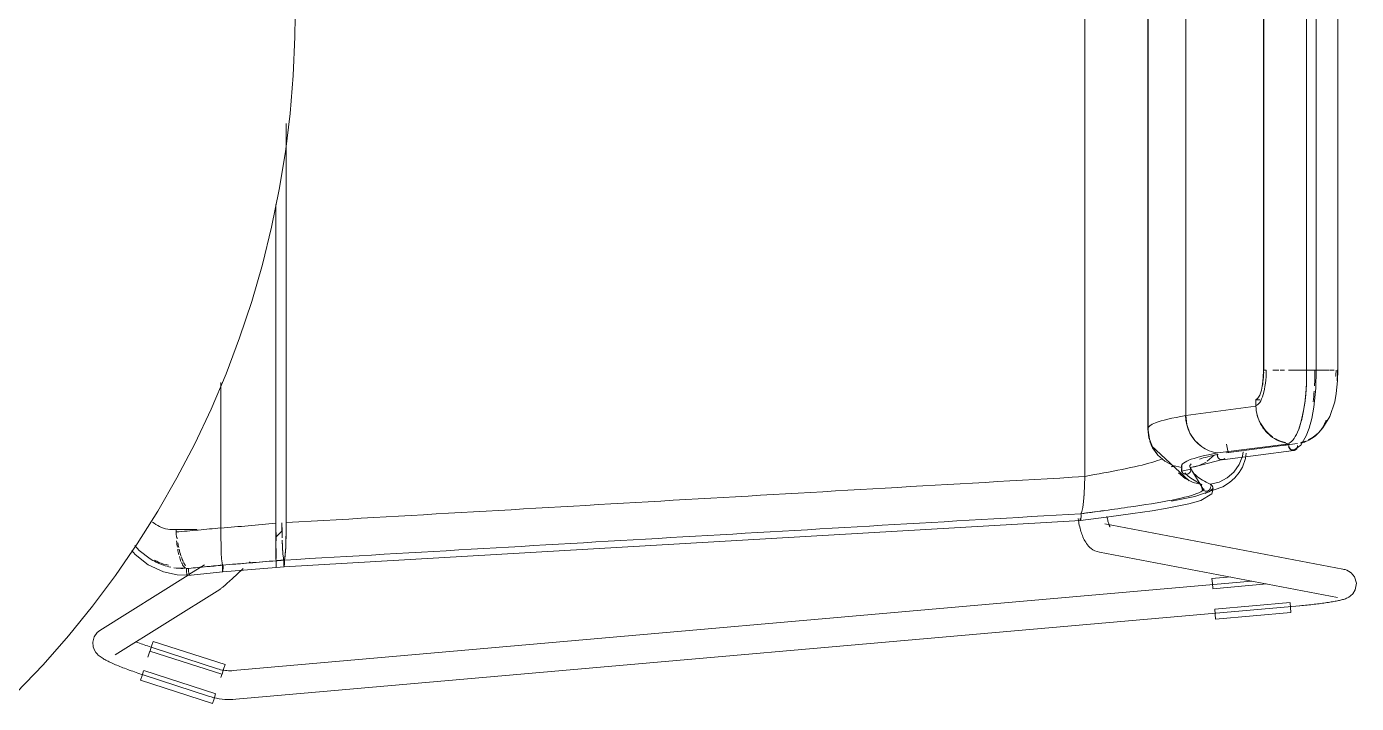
# Model space of a CAD drawing. Header units: millimetres. Extents: x 155920 to 295199, y -4084 to 97293.
# Drawn here: x 220799 to 221353, y 31504 to 31786 of the extents above; entities that cross this region are included whole.
import ezdxf

# ---------------------------------------------------------------- set-up
doc = ezdxf.new("R2010")
doc.units = ezdxf.units.MM
doc.header["$MEASUREMENT"] = 0
doc.layers.add('I-FURN', color=8, linetype='CONTINUOUS', lineweight=9)

msp = doc.modelspace()

# ---------------------------------------------------------------- linework, layer by layer
at = {"layer": 'I-FURN'}
for p, q in [((221239.88, 31598.73), (221239.88, 31982.13)), ((221239.88, 31982.13), (221239.88, 31598.73)), ((221266.23, 31962.29), (221266.23, 31657.49)), ((221266.38, 31618.04), (221266.38, 31962.83)), ((221266.38, 31962.83), (221266.38, 31618.04)), ((221281.98, 31624.08), (221281.98, 31956.79)), ((221281.98, 31956.79), (221281.98, 31624.08)), ((221314.44, 31937.86), (221314.44, 31643.01)), ((221314.5, 31643.01), (221314.5, 31937.86)), ((221332.34, 31937.86), (221332.34, 31643.01)), ((221336.31, 31643.01), (221336.31, 31937.86)), ((221345.34, 31643.01), (221345.34, 31937.86)), ((220910.75, 31781.8), (220910.84, 31790.43)), ((220910.08, 31765.81), (220910.75, 31781.8)), ((220908.78, 31749.87), (220910.08, 31765.81)), ((220906.84, 31733.99), (220908.78, 31749.87)), ((220907.14, 31579.48), (220907.14, 31745.75)), ((220907.14, 31745.75), (220907.14, 31579.48)), ((220904.26, 31718.2), (220906.84, 31733.99)), ((220901.06, 31702.52), (220904.26, 31718.2)), ((220902.83, 31579.22), (220902.83, 31712.05)), ((220902.83, 31712.05), (220902.83, 31579.22)), ((220897.23, 31686.99), (220901.06, 31702.52)), ((220892.79, 31671.62), (220897.23, 31686.99)), ((220887.73, 31656.44), (220892.79, 31671.62)), ((220882.07, 31641.47), (220887.73, 31656.44)), ((221266.23, 31657.49), (221266.23, 31618.58)), ((220875.81, 31626.75), (220882.07, 31641.47)), ((221314.33, 31639.97), (221314.02, 31637.12)), ((221314.44, 31643.01), (221314.33, 31639.97)), ((221320.82, 31643.01), (221318.36, 31643.01)), ((221323.18, 31643.01), (221321.34, 31643.01)), ((221327.83, 31643.01), (221324.81, 31643.01)), ((221327.83, 31643.01), (221328.37, 31643.01)), ((221328.56, 31643.01), (221332.37, 31643.01)), ((221332.37, 31643.01), (221328.56, 31643.01)), ((221332.27, 31636.78), (221332.34, 31643.01)), ((221336.31, 31643.01), (221332.46, 31643.01)), ((221332.46, 31643.01), (221332.68, 31643.01)), ((221332.68, 31643.01), (221333.01, 31643.01)), ((221333.01, 31643.01), (221333.43, 31643.01)), ((221333.43, 31643.01), (221333.9, 31643.01)), ((221333.9, 31643.01), (221334.4, 31643.01)), ((221334.4, 31643.01), (221334.89, 31643.01)), ((221334.89, 31643.01), (221335.34, 31643.01)), ((221335.34, 31643.01), (221335.74, 31643.01)), ((221335.74, 31643.01), (221336.04, 31643.01)), ((221336.04, 31643.01), (221336.24, 31643.01)), ((221336.06, 31643.01), (221339.09, 31643.01)), ((221339.08, 31643.01), (221336.06, 31643.01)), ((221336.16, 31635.45), (221336.31, 31643.01)), ((221336.24, 31643.01), (221336.31, 31643.01)), ((221341.82, 31643.01), (221339.24, 31643.01)), ((221343.85, 31643.01), (221342.1, 31643.01)), ((221344.74, 31633.28), (221345.26, 31638.49)), ((221345.33, 31643.01), (221345.04, 31643.01)), ((221345.17, 31643.01), (221345.34, 31643.01)), ((221345.26, 31638.49), (221345.34, 31643.01)), ((220879.86, 31637.83), (220879.86, 31577.28)), ((220879.86, 31577.28), (220879.86, 31637.83)), ((221313.51, 31634.63), (221312.84, 31632.64)), ((221314.02, 31637.12), (221313.51, 31634.63)), ((221331.73, 31630.22), (221332.27, 31636.78)), ((221335.36, 31627.56), (221336.16, 31635.45)), ((221344.09, 31629.78), (221344.74, 31633.28)), ((221311.25, 31627.94), (221281.98, 31624.08)), ((221312.05, 31631.29), (221311.19, 31630.65)), ((221311.19, 31630.65), (221312.85, 31630.65)), ((221311.19, 31630.65), (221311.25, 31627.94)), ((221312.84, 31632.64), (221312.05, 31631.29)), ((221331.14, 31626.21), (221331.73, 31630.22)), ((221334.49, 31622.84), (221335.36, 31627.56)), ((221342.07, 31623.63), (221344.09, 31629.78)), ((220868.98, 31612.28), (220875.81, 31626.75)), ((221281.98, 31624.08), (221282.45, 31620.31)), ((221329.08, 31618.34), (221330.17, 31621.77)), ((221330.17, 31621.77), (221331.14, 31626.21)), ((221333.41, 31618.8), (221334.49, 31622.84)), ((221339.2, 31618.92), (221342.07, 31623.63)), ((221266.67, 31614.83), (221266.23, 31618.58)), ((221266.86, 31614.25), (221266.38, 31618.04)), ((221266.38, 31618.04), (221266.85, 31614.25)), ((221282.45, 31620.31), (221283.77, 31616.76)), ((221283.77, 31616.76), (221285.85, 31613.65)), ((221332.22, 31615.63), (221333.41, 31618.8)), ((221335.3, 31615.27), (221337.37, 31616.94)), ((221337.37, 31616.94), (221339.2, 31618.92)), ((220861.57, 31598.1), (220868.98, 31612.28)), ((221268.39, 31610.37), (221266.67, 31614.83)), ((221266.85, 31614.25), (221268.21, 31610.68)), ((221268.22, 31610.68), (221266.86, 31614.25)), ((221267.8, 31611.47), (221267.09, 31613.39)), ((221283.49, 31596.87), (221267.8, 31611.47)), ((221268.21, 31610.68), (221270.39, 31607.54)), ((221270.39, 31607.55), (221268.22, 31610.68)), ((221285.85, 31613.65), (221288.59, 31611.16)), ((221295.35, 31608.53), (221325.05, 31612.37)), ((221328.59, 31612.4), (221298.9, 31608.55)), ((221299.68, 31608.67), (221298.99, 31612.17)), ((221322.63, 31611.62), (221325.06, 31611.94)), ((221327.53, 31609.91), (221329.92, 31611.8)), ((221329.92, 31611.8), (221332.22, 31615.63)), ((221333.03, 31613.94), (221335.3, 31615.27)), ((221273.27, 31605.04), (221270.39, 31607.55)), ((221270.39, 31607.54), (221273.26, 31605.04)), ((221297.34, 31605.72), (221285.72, 31602.75)), ((221290.98, 31605.04), (221293.86, 31607.54)), ((221295.2, 31608.06), (221295.16, 31607.56)), ((221295.16, 31607.56), (221295.24, 31607.07)), ((221295.24, 31607.07), (221295.43, 31606.62)), ((221295.43, 31606.62), (221295.73, 31606.24)), ((221295.73, 31606.24), (221296.12, 31605.94)), ((221296.12, 31605.94), (221296.56, 31605.75)), ((221296.56, 31605.75), (221297.03, 31605.69)), ((221297.03, 31605.69), (221297.5, 31605.75)), ((221327.04, 31609.56), (221297.26, 31605.7)), ((221297.5, 31605.75), (221297.94, 31605.94)), ((221297.94, 31605.94), (221298.32, 31606.23)), ((221304.2, 31603.64), (221305.6, 31607.15)), ((221305.96, 31608.9), (221305.59, 31607.16)), ((221305.6, 31607.15), (221305.96, 31608.9)), ((221305.64, 31602.56), (221306.93, 31606.16)), ((221306.93, 31606.16), (221307.23, 31608.43)), ((221273.26, 31605.04), (221276.65, 31603.28)), ((221276.65, 31603.29), (221273.27, 31605.04)), ((221276.65, 31603.28), (221280.37, 31602.39)), ((221281.82, 31597.82), (221278.98, 31600.21)), ((221278.98, 31600.21), (221281.82, 31597.8)), ((221280.17, 31601.42), (221280.21, 31601.92)), ((221280.21, 31601.92), (221280.17, 31601.42)), ((221280.25, 31600.93), (221280.17, 31601.42)), ((221280.17, 31601.42), (221280.25, 31600.93)), ((221280.21, 31601.92), (221280.37, 31602.39)), ((221280.37, 31602.39), (221280.21, 31601.92)), ((221280.45, 31600.48), (221280.25, 31600.93)), ((221280.25, 31600.93), (221280.45, 31600.48)), ((221280.27, 31600.88), (221284.16, 31601.71)), ((221280.4, 31600.58), (221280.35, 31603.46)), ((221280.77, 31600.1), (221280.45, 31600.48)), ((221280.45, 31600.48), (221280.77, 31600.1)), ((221281.17, 31599.81), (221280.77, 31600.1)), ((221280.77, 31600.1), (221281.17, 31599.8)), ((221281.63, 31599.62), (221281.17, 31599.81)), ((221281.17, 31599.8), (221281.63, 31599.61)), ((221282.12, 31599.55), (221281.63, 31599.62)), ((221281.63, 31599.61), (221282.12, 31599.55)), ((221282.61, 31599.62), (221282.12, 31599.55)), ((221282.12, 31599.55), (221282.61, 31599.61)), ((221283.07, 31599.81), (221282.61, 31599.62)), ((221282.61, 31599.61), (221283.07, 31599.8)), ((221283.48, 31600.1), (221283.07, 31599.81)), ((221283.07, 31599.8), (221283.48, 31600.1)), ((221283.79, 31600.48), (221283.48, 31600.1)), ((221283.48, 31600.1), (221283.79, 31600.48)), ((221283.99, 31600.93), (221283.79, 31600.48)), ((221283.79, 31600.48), (221283.99, 31600.93)), ((221285.72, 31602.75), (221283.86, 31602.42)), ((221283.87, 31602.39), (221284.03, 31601.92)), ((221283.88, 31602.39), (221287.59, 31603.28)), ((221284.04, 31601.92), (221283.88, 31602.39)), ((221289.69, 31592.75), (221283.98, 31602.14)), ((221284.07, 31601.42), (221283.99, 31600.93)), ((221283.99, 31600.93), (221284.08, 31601.42)), ((221284.03, 31601.92), (221284.07, 31601.42)), ((221284.08, 31601.42), (221284.04, 31601.92)), ((221287.59, 31603.28), (221290.49, 31604.72)), ((221299.2, 31598.08), (221302.02, 31600.56)), ((221302.02, 31600.56), (221304.2, 31603.64)), ((221302.52, 31598.12), (221304.3, 31600.29)), ((221304.3, 31600.29), (221305.64, 31602.56)), ((220853.59, 31584.23), (220861.57, 31598.1)), ((221239.66, 31591.43), (221239.82, 31594.97)), ((221239.82, 31594.9), (221239.66, 31591.43)), ((221239.82, 31594.97), (221239.88, 31598.73)), ((221239.88, 31598.66), (221239.82, 31594.96)), ((221285.15, 31596.17), (221281.82, 31597.81)), ((221281.82, 31597.8), (221285.14, 31596.16)), ((221285.14, 31596.16), (221288.76, 31595.38)), ((221288.76, 31595.38), (221285.15, 31596.17)), ((221285.74, 31590.33), (221297.45, 31594.32)), ((221288.58, 31594.41), (221288.61, 31594.91)), ((221288.61, 31594.91), (221288.58, 31594.41)), ((221288.67, 31593.92), (221288.58, 31594.41)), ((221288.58, 31594.41), (221288.67, 31593.91)), ((221288.61, 31594.91), (221288.76, 31595.38)), ((221288.76, 31595.38), (221288.61, 31594.91)), ((221292.24, 31595.43), (221292.41, 31594.96)), ((221292.25, 31595.43), (221295.88, 31596.33)), ((221292.41, 31594.96), (221292.25, 31595.43)), ((221292.45, 31594.46), (221292.37, 31593.97)), ((221292.38, 31593.97), (221292.45, 31594.46)), ((221293.46, 31593.61), (221293.17, 31594.52)), ((221295.88, 31596.33), (221299.2, 31598.08)), ((221297.45, 31594.32), (221300.27, 31596.13)), ((221300.27, 31596.13), (221302.52, 31598.12)), ((221239.43, 31588.33), (221239.66, 31591.43)), ((221239.66, 31591.38), (221239.43, 31588.33)), ((221276.07, 31588.42), (221285.74, 31590.33)), ((221283.3, 31587.25), (221288.29, 31588.65)), ((221288.29, 31588.65), (221292.93, 31591.42)), ((221288.88, 31593.47), (221288.67, 31593.92)), ((221288.67, 31593.91), (221288.87, 31593.46)), ((221288.87, 31593.46), (221289.19, 31593.09)), ((221289.19, 31593.09), (221288.88, 31593.47)), ((221289.6, 31592.8), (221289.19, 31593.09)), ((221289.19, 31593.09), (221289.6, 31592.8)), ((221290.06, 31592.62), (221289.6, 31592.8)), ((221289.6, 31592.8), (221290.06, 31592.61)), ((221290.54, 31592.56), (221290.06, 31592.62)), ((221290.06, 31592.61), (221290.54, 31592.55)), ((221291.03, 31592.63), (221290.54, 31592.56)), ((221290.54, 31592.55), (221291.03, 31592.63)), ((221291.48, 31592.83), (221291.03, 31592.63)), ((221291.03, 31592.63), (221291.48, 31592.82)), ((221291.87, 31593.13), (221291.48, 31592.83)), ((221291.48, 31592.82), (221291.88, 31593.12)), ((221292.18, 31593.52), (221291.87, 31593.13)), ((221291.88, 31593.12), (221292.18, 31593.51)), ((221292.37, 31593.97), (221292.18, 31593.52)), ((221292.18, 31593.51), (221292.38, 31593.97)), ((221292.93, 31591.42), (221293.46, 31593.61)), ((220845.07, 31570.69), (220853.59, 31584.23)), ((221238.75, 31584.09), (221238.35, 31583.18)), ((221238.35, 31583.18), (221238.75, 31584.09)), ((221238.37, 31582.71), (221238.35, 31583.18)), ((221238.35, 31583.18), (221238.37, 31582.71)), ((221238.75, 31584.09), (221239.11, 31585.83)), ((221239.11, 31585.82), (221238.75, 31584.09)), ((221239.11, 31585.83), (221239.43, 31588.33)), ((221239.42, 31588.29), (221239.11, 31585.83)), ((221250.01, 31581.87), (221259.94, 31583.23)), ((221259.94, 31583.23), (221267.96, 31584.41)), ((221267.96, 31584.41), (221274.28, 31585.45)), ((221274.28, 31585.45), (221283.3, 31587.25)), ((220902.83, 31575.43), (220902.83, 31579.22)), ((220902.83, 31579.22), (220902.83, 31575.43)), ((220905.36, 31579.37), (220905.38, 31575.69)), ((221238.16, 31580.32), (220906.25, 31561.03)), ((220907.12, 31575.7), (220907.14, 31579.48)), ((221237.25, 31580.42), (221237.13, 31581.13)), ((221237.38, 31579.73), (221237.25, 31580.42)), ((221237.51, 31579.05), (221237.38, 31579.73)), ((221237.65, 31578.38), (221237.51, 31579.05)), ((221237.81, 31577.72), (221237.65, 31578.38)), ((221237.97, 31577.08), (221237.81, 31577.72)), ((221237.98, 31581.24), (221238.01, 31580.86)), ((221238.01, 31580.85), (221237.98, 31581.23)), ((221238.01, 31580.86), (221238.06, 31580.57)), ((221238.06, 31580.56), (221238.01, 31580.85)), ((221238.11, 31580.38), (221238.16, 31580.32)), ((221238.16, 31580.32), (221238.11, 31580.38)), ((221238.16, 31580.32), (221250.01, 31581.87)), ((221238.26, 31580.58), (221238.31, 31580.88)), ((221238.31, 31580.88), (221238.26, 31580.58)), ((221238.31, 31580.88), (221238.34, 31581.27)), ((221238.34, 31581.27), (221238.31, 31580.88)), ((221238.34, 31581.27), (221238.36, 31581.72)), ((221238.36, 31581.72), (221238.34, 31581.27)), ((221238.36, 31581.72), (221238.37, 31582.22)), ((221238.37, 31582.21), (221238.36, 31581.72)), ((221238.37, 31582.22), (221238.37, 31582.71)), ((221238.37, 31582.71), (221238.37, 31582.21)), ((221347.53, 31560.1), (221248.24, 31578.92)), ((221249.26, 31581.46), (221249.17, 31581.96)), ((221249.37, 31581), (221249.26, 31581.46)), ((221249.47, 31580.55), (221249.37, 31581)), ((221249.57, 31580.13), (221249.47, 31580.55)), ((221249.68, 31579.73), (221249.57, 31580.13)), ((221249.79, 31579.37), (221249.68, 31579.73)), ((221249.9, 31579.03), (221249.79, 31579.37)), ((221250, 31578.73), (221249.9, 31579.03)), ((221250.11, 31578.46), (221250, 31578.73)), ((221250.2, 31578.23), (221250.11, 31578.46)), ((221250.29, 31578.03), (221250.2, 31578.23)), ((221250.36, 31577.88), (221250.29, 31578.03)), ((221250.41, 31577.79), (221250.36, 31577.88)), ((221250.45, 31577.72), (221250.41, 31577.79)), ((221250.47, 31577.7), (221250.45, 31577.72)), ((220860.06, 31576.57), (220869.82, 31576.57)), ((220861.31, 31575.58), (220861.31, 31576.62)), ((220879.86, 31577.28), (220879.89, 31573.51)), ((220879.89, 31573.51), (220879.86, 31577.15)), ((220879.89, 31573.51), (220879.96, 31569.98)), ((220879.96, 31569.98), (220879.89, 31573.42)), ((220902.83, 31573.42), (220905.5, 31575.99)), ((220902.83, 31571.87), (220902.83, 31575.43)), ((220902.83, 31575.43), (220902.83, 31571.86)), ((220902.95, 31575.43), (220902.95, 31571.87)), ((220902.95, 31571.87), (220902.95, 31575.43)), ((220905.38, 31575.69), (220905.43, 31573.21)), ((220905.46, 31572.14), (220905.58, 31569.02)), ((220906.92, 31569), (220907.04, 31572.13)), ((220907.04, 31572.13), (220907.12, 31575.7)), ((221238.14, 31576.45), (221237.97, 31577.08)), ((221238.32, 31575.83), (221238.14, 31576.45)), ((221238.52, 31575.23), (221238.32, 31575.83)), ((221238.72, 31574.64), (221238.52, 31575.23)), ((221238.94, 31574.06), (221238.72, 31574.64)), ((221239.18, 31573.49), (221238.94, 31574.06)), ((221239.43, 31572.92), (221239.18, 31573.49)), ((221239.7, 31572.37), (221239.43, 31572.92)), ((221239.99, 31571.84), (221239.7, 31572.37)), ((220836.02, 31557.5), (220845.07, 31570.69)), ((220842.74, 31567.91), (220844.14, 31566.17)), ((220844.07, 31569.97), (220845.8, 31567.9)), ((220845.8, 31567.9), (220850.38, 31564.4)), ((220879.96, 31569.98), (220880.07, 31566.88)), ((220880.07, 31566.88), (220879.96, 31569.91)), ((220880.07, 31566.88), (220880.23, 31564.4)), ((220880.23, 31564.4), (220880.08, 31566.84)), ((220902.84, 31568.73), (220902.83, 31571.86)), ((220902.83, 31571.86), (220902.84, 31568.73)), ((220902.85, 31566.23), (220902.84, 31568.73)), ((220902.84, 31568.73), (220902.85, 31566.23)), ((220902.94, 31568.75), (220902.93, 31566.25)), ((220902.93, 31566.24), (220902.94, 31568.74)), ((220905.58, 31569.02), (220905.75, 31566.52)), ((220905.75, 31566.52), (220905.94, 31564.77)), ((220906.56, 31564.75), (220906.75, 31566.5)), ((220906.75, 31566.5), (220906.92, 31569)), ((221240.32, 31571.3), (221239.99, 31571.84)), ((221240.67, 31570.76), (221240.32, 31571.3)), ((221241.08, 31570.23), (221240.67, 31570.76)), ((221241.53, 31569.7), (221241.08, 31570.23)), ((221242.05, 31569.18), (221241.53, 31569.7)), ((221242.64, 31568.67), (221242.05, 31569.18)), ((221243.33, 31568.18), (221242.64, 31568.67)), ((221244.12, 31567.75), (221243.33, 31568.18)), ((221245.02, 31567.38), (221244.12, 31567.75)), ((221246.01, 31567.13), (221245.02, 31567.38)), ((221246.01, 31567.13), (221345.3, 31548.31)), ((220844.14, 31566.17), (220849.67, 31561.83)), ((220849.67, 31561.83), (220855.98, 31558.93)), ((220850.38, 31564.4), (220854.06, 31562.49)), ((220873.05, 31561.85), (220866.6, 31557.81)), ((220880.23, 31564.4), (220880.4, 31562.67)), ((220880.4, 31562.67), (220880.23, 31564.38)), ((220880.4, 31562.67), (220880.6, 31561.78)), ((220880.6, 31561.78), (220880.4, 31562.66)), ((220880.6, 31561.78), (220880.59, 31561.3)), ((220880.59, 31561.31), (220880.6, 31561.78)), ((220880.59, 31560.81), (220880.59, 31561.31)), ((220880.59, 31561.3), (220880.59, 31560.81)), ((220880.59, 31560.81), (220880.59, 31560.32)), ((220880.59, 31560.32), (220880.59, 31560.81)), ((220880.78, 31561.77), (220880.79, 31561.29)), ((220880.79, 31561.29), (220880.78, 31561.76)), ((220880.79, 31560.79), (220880.79, 31561.29)), ((220880.79, 31561.29), (220880.79, 31560.8)), ((220880.79, 31560.8), (220880.79, 31560.31)), ((220891.65, 31562.66), (220892.15, 31563.14)), ((220902.85, 31566.23), (220902.87, 31564.48)), ((220902.87, 31564.48), (220902.85, 31566.22)), ((220902.88, 31563.59), (220902.87, 31564.48)), ((220902.87, 31564.48), (220902.88, 31563.59)), ((220902.88, 31563.12), (220902.88, 31563.59)), ((220902.88, 31563.59), (220902.88, 31563.12)), ((220902.88, 31562.63), (220902.88, 31563.12)), ((220902.88, 31563.12), (220902.88, 31562.62)), ((220902.88, 31562.14), (220902.88, 31562.63)), ((220902.88, 31562.62), (220902.88, 31562.13)), ((220902.88, 31561.69), (220902.88, 31562.14)), ((220902.88, 31562.13), (220902.88, 31561.68)), ((220902.88, 31561.3), (220902.88, 31561.69)), ((220902.88, 31561.68), (220902.88, 31561.3)), ((220902.89, 31561.01), (220902.88, 31561.3)), ((220902.88, 31561.3), (220902.89, 31561.01)), ((220902.9, 31561.31), (220902.89, 31561.01)), ((220902.89, 31561.01), (220902.9, 31561.3)), ((220902.89, 31560.76), (220906.25, 31561.02)), ((220902.89, 31561.01), (220902.89, 31560.82)), ((220902.89, 31560.82), (220902.89, 31561.01)), ((220902.89, 31561.01), (220902.89, 31560.82)), ((220902.89, 31560.82), (220902.89, 31561.01)), ((220902.89, 31560.82), (220902.89, 31560.76)), ((220902.89, 31560.76), (220902.89, 31560.82)), ((220902.89, 31560.82), (220902.89, 31560.75)), ((220902.89, 31560.75), (220902.89, 31560.82)), ((220902.9, 31563.6), (220902.9, 31563.13)), ((220902.9, 31563.13), (220902.9, 31563.6)), ((220902.9, 31563.13), (220902.9, 31562.63)), ((220902.9, 31562.63), (220902.9, 31563.13)), ((220902.9, 31562.63), (220902.9, 31562.14)), ((220902.9, 31562.14), (220902.9, 31562.63)), ((220902.9, 31562.14), (220902.9, 31561.69)), ((220902.9, 31561.69), (220902.9, 31562.14)), ((220902.9, 31561.69), (220902.9, 31561.31)), ((220902.9, 31561.3), (220902.9, 31561.69)), ((220902.93, 31566.25), (220902.91, 31564.5)), ((220902.91, 31564.49), (220902.93, 31566.24)), ((220905.94, 31564.77), (220906.15, 31563.87)), ((220906.15, 31563.87), (220906.14, 31563.4)), ((220906.14, 31563.4), (220906.14, 31562.91)), ((220906.14, 31562.91), (220906.14, 31562.42)), ((220906.14, 31562.42), (220906.15, 31561.96)), ((220906.15, 31561.96), (220906.17, 31561.58)), ((220906.17, 31561.58), (220906.19, 31561.29)), ((220906.19, 31561.29), (220906.22, 31561.1)), ((220906.22, 31561.1), (220906.25, 31561.03)), ((220906.25, 31561.03), (220906.28, 31561.09)), ((220906.28, 31561.09), (220906.3, 31561.28)), ((220906.3, 31561.28), (220906.33, 31561.57)), ((220906.33, 31561.57), (220906.34, 31561.96)), ((220906.34, 31561.96), (220906.36, 31562.41)), ((220906.35, 31563.86), (220906.56, 31564.75)), ((220906.36, 31563.39), (220906.35, 31563.86)), ((220906.36, 31562.9), (220906.36, 31563.39)), ((220906.36, 31562.41), (220906.36, 31562.9)), ((220826.45, 31544.68), (220836.02, 31557.5)), ((220866.23, 31557.57), (220829.47, 31534.54)), ((220855.98, 31558.93), (220861.63, 31557.71)), ((220861.63, 31557.71), (220867.09, 31557.63)), ((220880.69, 31558.93), (220866.2, 31557.5)), ((220880.59, 31560.32), (220880.6, 31559.86)), ((220880.6, 31559.87), (220880.59, 31560.32)), ((220880.62, 31559.48), (220880.6, 31559.87)), ((220880.6, 31559.86), (220880.62, 31559.48)), ((220880.62, 31559.48), (220880.64, 31559.18)), ((220880.64, 31559.19), (220880.62, 31559.48)), ((220880.64, 31559.18), (220880.66, 31558.99)), ((220880.69, 31558.93), (220880.66, 31559)), ((220880.66, 31558.99), (220880.69, 31558.93)), ((220902.89, 31560.75), (220880.69, 31558.93)), ((220880.69, 31558.93), (220880.71, 31558.99)), ((220880.71, 31558.99), (220880.69, 31558.93)), ((220880.71, 31558.99), (220880.74, 31559.18)), ((220880.74, 31559.18), (220880.71, 31558.99)), ((220880.74, 31559.18), (220880.76, 31559.47)), ((220880.76, 31559.47), (220880.74, 31559.18)), ((220880.79, 31560.31), (220880.78, 31559.85)), ((220880.78, 31559.85), (220880.79, 31560.3)), ((220880.79, 31560.3), (220880.79, 31560.79)), ((220883.56, 31555.12), (220883.93, 31555.44)), ((220883.93, 31555.44), (220884.3, 31555.79)), ((220884.3, 31555.79), (220884.69, 31556.14)), ((220884.69, 31556.14), (220885.09, 31556.51)), ((220885.09, 31556.51), (220885.51, 31556.89)), ((220885.51, 31556.89), (220885.93, 31557.28)), ((220885.93, 31557.28), (220886.37, 31557.69)), ((220886.37, 31557.69), (220886.81, 31558.1)), ((220886.81, 31558.1), (220887.27, 31558.52)), ((220887.27, 31558.52), (220887.73, 31558.96)), ((220887.73, 31558.96), (220888.2, 31559.4)), ((220888.2, 31559.4), (220888.68, 31559.84)), ((220888.68, 31559.84), (220889.16, 31560.3)), ((221300.84, 31556.86), (221292.94, 31556.17)), ((221293.12, 31554.12), (221292.94, 31556.17)), ((221347.95, 31560.01), (221347.53, 31560.1)), ((221348.46, 31559.88), (221347.95, 31560.01)), ((221349.08, 31559.66), (221348.46, 31559.88)), ((221349.88, 31559.29), (221349.08, 31559.66)), ((221350.97, 31558.54), (221349.88, 31559.29)), ((221352.29, 31556.96), (221350.97, 31558.54)), ((221352.29, 31556.96), (221353.12, 31554.21)), ((220835.84, 31524.37), (220879.42, 31551.68)), ((220879.42, 31551.68), (220879.75, 31551.89)), ((220879.75, 31551.89), (220880, 31552.08)), ((220880, 31552.08), (220880.23, 31552.25)), ((220880.23, 31552.25), (220880.45, 31552.42)), ((220880.45, 31552.42), (220880.68, 31552.6)), ((220880.68, 31552.6), (220880.91, 31552.79)), ((220880.91, 31552.79), (220881.15, 31552.99)), ((220881.15, 31552.99), (220881.4, 31553.21)), ((220881.4, 31553.21), (220881.67, 31553.44)), ((220881.67, 31553.44), (220881.95, 31553.68)), ((220881.95, 31553.68), (220882.24, 31553.94)), ((220882.24, 31553.94), (220882.55, 31554.21)), ((220882.55, 31554.21), (220882.87, 31554.5)), ((220882.87, 31554.5), (220883.21, 31554.8)), ((220883.21, 31554.8), (220883.56, 31555.12)), ((221309.42, 31555.12), (220885.08, 31517.84)), ((221293.3, 31552.06), (221293.12, 31554.12)), ((221293.32, 31551.94), (221315.79, 31553.91)), ((221351.6, 31549.8), (221350.69, 31548.94)), ((221352.64, 31551.45), (221351.6, 31549.8)), ((221353.12, 31554.21), (221352.64, 31551.45)), ((220816.37, 31532.26), (220826.45, 31544.68)), ((220886.13, 31505.88), (221329.45, 31544.83)), ((221325.47, 31546.25), (221294.06, 31543.49)), ((221325.48, 31546.13), (221325.66, 31544.06)), ((221329.6, 31544.85), (221329.45, 31544.83)), ((221330.36, 31544.91), (221329.6, 31544.85)), ((221331.11, 31544.98), (221330.36, 31544.91)), ((221331.86, 31545.06), (221331.11, 31544.98)), ((221332.6, 31545.13), (221331.86, 31545.06)), ((221333.34, 31545.21), (221332.6, 31545.13)), ((221334.07, 31545.28), (221333.34, 31545.21)), ((221334.8, 31545.36), (221334.07, 31545.28)), ((221335.52, 31545.45), (221334.8, 31545.36)), ((221336.22, 31545.53), (221335.52, 31545.45)), ((221336.92, 31545.61), (221336.22, 31545.53)), ((221337.61, 31545.7), (221336.92, 31545.61)), ((221338.29, 31545.78), (221337.61, 31545.7)), ((221338.95, 31545.87), (221338.29, 31545.78)), ((221339.6, 31545.96), (221338.95, 31545.87)), ((221340.23, 31546.05), (221339.6, 31545.96)), ((221340.85, 31546.14), (221340.23, 31546.05)), ((221341.46, 31546.23), (221340.85, 31546.14)), ((221342.04, 31546.32), (221341.46, 31546.23)), ((221342.61, 31546.42), (221342.04, 31546.32)), ((221343.16, 31546.51), (221342.61, 31546.42)), ((221343.69, 31546.6), (221343.16, 31546.51)), ((221344.21, 31546.7), (221343.69, 31546.6)), ((221344.7, 31546.79), (221344.21, 31546.7)), ((221345.18, 31546.89), (221344.7, 31546.79)), ((221345.64, 31546.99), (221345.18, 31546.89)), ((221346.09, 31547.08), (221345.64, 31546.99)), ((221346.51, 31547.18), (221346.09, 31547.08)), ((221346.93, 31547.29), (221346.51, 31547.18)), ((221347.33, 31547.4), (221346.93, 31547.29)), ((221347.72, 31547.51), (221347.33, 31547.4)), ((221348.12, 31547.64), (221347.72, 31547.51)), ((221348.52, 31547.78), (221348.12, 31547.64)), ((221348.95, 31547.95), (221348.52, 31547.78)), ((221349.43, 31548.16), (221348.95, 31547.95)), ((221349.99, 31548.47), (221349.43, 31548.16)), ((221350.69, 31548.94), (221349.99, 31548.47)), ((221294.25, 31541.3), (221294.07, 31543.37)), ((221294.43, 31539.26), (221294.25, 31541.3)), ((221325.84, 31542.02), (221294.43, 31539.26)), ((221325.66, 31544.06), (221325.84, 31542.02)), ((220828.34, 31533.65), (220827.12, 31531.91)), ((220828.34, 31533.65), (220829.47, 31534.54)), ((220805.8, 31520.25), (220816.37, 31532.26)), ((220827.12, 31531.91), (220826.53, 31529.69)), ((220826.53, 31529.69), (220826.71, 31527.71)), ((220826.71, 31527.71), (220827.23, 31526.33)), ((220844.72, 31529.74), (220845.35, 31529.5)), ((220845.35, 31529.5), (220845.98, 31529.27)), ((220845.98, 31529.27), (220846.63, 31529.03)), ((220846.63, 31529.03), (220847.29, 31528.8)), ((220847.29, 31528.8), (220847.95, 31528.56)), ((220847.95, 31528.56), (220848.63, 31528.33)), ((220848.63, 31528.33), (220849.3, 31528.09)), ((220849.3, 31528.09), (220849.99, 31527.86)), ((220849.99, 31527.86), (220850.68, 31527.63)), ((220850.38, 31526.09), (220851.02, 31528.06)), ((220850.68, 31527.63), (220851.37, 31527.4)), ((220851.02, 31528.06), (220851.65, 31530.01)), ((220881.66, 31520.32), (220851.65, 31530.01)), ((220827.23, 31526.33), (220827.8, 31525.42)), ((220827.8, 31525.42), (220828.31, 31524.79)), ((220828.31, 31524.79), (220828.78, 31524.33)), ((220828.78, 31524.33), (220829.21, 31523.96)), ((220829.21, 31523.96), (220829.61, 31523.65)), ((220829.61, 31523.65), (220830, 31523.37)), ((220830, 31523.37), (220830.39, 31523.11)), ((220830.39, 31523.11), (220830.78, 31522.87)), ((220830.78, 31522.87), (220831.18, 31522.63)), ((220831.18, 31522.63), (220831.59, 31522.4)), ((220831.59, 31522.4), (220832.01, 31522.17)), ((220832.01, 31522.17), (220832.45, 31521.95)), ((220850.31, 31525.87), (220849.51, 31523.39)), ((220850.35, 31525.97), (220880.35, 31516.28)), ((220851.37, 31527.4), (220851.7, 31527.29)), ((220878.52, 31518.58), (220851.7, 31527.29)), ((220794.76, 31508.67), (220805.8, 31520.25)), ((220832.45, 31521.95), (220832.91, 31521.72)), ((220832.91, 31521.72), (220833.38, 31521.49)), ((220833.38, 31521.49), (220833.88, 31521.25)), ((220833.88, 31521.25), (220834.38, 31521.02)), ((220834.38, 31521.02), (220834.91, 31520.78)), ((220834.91, 31520.78), (220835.46, 31520.54)), ((220835.46, 31520.54), (220836.02, 31520.3)), ((220836.02, 31520.3), (220836.6, 31520.05)), ((220836.6, 31520.05), (220837.19, 31519.8)), ((220837.19, 31519.8), (220837.8, 31519.56)), ((220837.8, 31519.56), (220838.43, 31519.31)), ((220838.43, 31519.31), (220839.07, 31519.05)), ((220839.07, 31519.05), (220839.72, 31518.8)), ((220839.72, 31518.8), (220840.39, 31518.55)), ((220840.39, 31518.55), (220841.07, 31518.29)), ((220841.07, 31518.29), (220841.75, 31518.04)), ((220841.75, 31518.04), (220842.45, 31517.78)), ((220842.45, 31517.78), (220843.16, 31517.53)), ((220843.16, 31517.53), (220843.88, 31517.27)), ((220843.88, 31517.27), (220844.6, 31517.02)), ((220844.6, 31517.02), (220845.33, 31516.77)), ((220845.33, 31516.77), (220846.06, 31516.52)), ((220846.06, 31516.52), (220846.8, 31516.27)), ((220847.07, 31515.81), (220847.7, 31517.78)), ((220877.75, 31508.21), (220847.74, 31517.9)), ((220878.54, 31518.57), (220878.52, 31518.58)), ((220879.17, 31518.38), (220878.54, 31518.57)), ((220879.81, 31518.22), (220879.17, 31518.38)), ((220880.46, 31518.08), (220879.81, 31518.22)), ((220881.03, 31518.37), (220880.39, 31516.4)), ((220881.11, 31517.96), (220880.46, 31518.08)), ((220881.66, 31520.32), (220881.03, 31518.37)), ((220881.77, 31517.88), (220881.11, 31517.96)), ((220882.43, 31517.82), (220881.77, 31517.88)), ((220883.09, 31517.78), (220882.43, 31517.82)), ((220883.75, 31517.77), (220883.09, 31517.78)), ((220884.41, 31517.79), (220883.75, 31517.77)), ((220885.08, 31517.84), (220884.41, 31517.79)), ((220846.44, 31513.86), (220847.07, 31515.81)), ((220876.44, 31504.17), (220846.44, 31513.86)), ((220846.8, 31516.27), (220847.54, 31516.03)), ((220847.54, 31516.03), (220847.99, 31515.88)), ((220847.99, 31515.88), (220874.81, 31507.17)), ((220880.32, 31516.18), (220879.95, 31515.02)), ((220874.81, 31507.17), (220875.9, 31506.84)), ((220875.9, 31506.84), (220877.01, 31506.55)), ((220877.07, 31506.12), (220876.44, 31504.17)), ((220877.01, 31506.55), (220878.12, 31506.31)), ((220877.71, 31508.09), (220877.07, 31506.12)), ((220878.12, 31506.31), (220879.25, 31506.11)), ((220879.25, 31506.11), (220880.38, 31505.96)), ((220880.38, 31505.96), (220881.52, 31505.85)), ((220881.52, 31505.85), (220882.66, 31505.79)), ((220882.66, 31505.79), (220883.8, 31505.77)), ((220883.8, 31505.77), (220884.94, 31505.8)), ((220884.94, 31505.8), (220886.08, 31505.88)), ((220886.08, 31505.88), (220886.13, 31505.88))]:
    msp.add_line(p, q, dxfattribs=at)
for centre, major_axis, ratio, start_param, end_param in [((221329.59, 31643.01), (-15.75, 0), 0.000004, 0.290246, 0.472486), ((221341.07, 31643.01), (0, 12.4), 0.287441, 4.492176, 4.712389), ((221297.04, 31624.21), (0, 15.78), 0.955139, 1.579038, 2.545717), ((221297.04, 31624.21), (0, 15.78), 0.955139, 2.545839, 2.787386), ((221297.04, 31624.21), (0, 15.78), 0.955139, 2.787556, 3.029056), ((221297.03, 31607.65), (0, 1.96), 0.955139, 1.359855, 3.903556)]:
    msp.add_ellipse(centre, major_axis=major_axis, ratio=ratio, start_param=start_param, end_param=end_param, dxfattribs=at)
for points in [[(221315.57, 31643.01), (221315.54, 31641.11), (221315.28, 31637.38), (221314.32, 31632.58), (221312.92, 31629.26), (221311.82, 31628.31), (221311.27, 31628.19)], [(221313.55, 31634.63), (221314.1, 31636.69), (221314.39, 31639.4), (221314.48, 31642.17)], [(221335.77, 31643.01), (221335.81, 31640.79), (221335.78, 31638.59), (221335.67, 31636.41)], [(221345.25, 31643.01), (221345.26, 31641.43), (221345.18, 31639.93), (221345.05, 31638.5)], [(221335.53, 31634.2), (221335.42, 31632.72), (221335.27, 31631.27), (221335.1, 31629.86)], [(221311.25, 31627.94), (221311.29, 31626.64), (221311.65, 31624.14), (221313.07, 31620.54), (221315.26, 31617.4), (221318.1, 31614.87), (221321.44, 31613.1), (221323.81, 31612.52), (221325.05, 31612.37)], [(221266.23, 31618.58), (221266.23, 31618.4), (221266.28, 31618.22), (221266.38, 31618.04)], [(221329.01, 31618.17), (221328.44, 31616.71), (221327.18, 31614.24), (221325.77, 31612.93), (221325.04, 31612.58)], [(221323.54, 31612.84), (221322.15, 31613.15), (221320.78, 31613.65), (221319.53, 31614.35)], [(221331.93, 31613.46), (221331.28, 31613.21), (221330.6, 31613.04), (221329.92, 31612.9)], [(221295.35, 31608.53), (221289.85, 31607.51), (221281.79, 31605.46), (221279.82, 31603.41), (221280.37, 31602.39)], [(221295.56, 31607.9), (221292.44, 31607.24), (221289.52, 31606.59), (221287.8, 31605.93)], [(221277.31, 31602.95), (221276.84, 31602.89), (221276.38, 31602.84), (221275.91, 31602.78)], [(221284.3, 31604.03), (221283.72, 31603.48), (221283.58, 31602.94), (221283.87, 31602.39)], [(221239.88, 31598.66), (221184.52, 31595.46), (221129.1, 31592.26), (221073.63, 31589.07)], [(221073.63, 31589.07), (221018.17, 31585.87), (220962.67, 31582.68), (220907.14, 31579.48)], [(220906.35, 31563.86), (220961.75, 31567.08), (221072.52, 31573.52), (221183.11, 31579.96), (221238.35, 31583.18)], [(221247.71, 31584.38), (221244.62, 31583.99), (221241.48, 31583.59), (221238.36, 31583.2)], [(220891.33, 31578.19), (220887.51, 31577.84), (220883.68, 31577.5), (220879.86, 31577.15)], [(220902.83, 31579.22), (220898.99, 31578.87), (220895.16, 31578.53), (220891.33, 31578.19)], [(220861.31, 31576.62), (220860.8, 31576.58), (220860.29, 31576.56), (220859.79, 31576.57)], [(220879.86, 31577.28), (220876.72, 31576.97), (220870.48, 31576.38), (220864.33, 31575.84), (220861.31, 31575.58)], [(220861.38, 31573.22), (220861.34, 31573.99), (220861.31, 31574.77), (220861.31, 31575.58)], [(220861.66, 31573.24), (220861.68, 31573.07), (220861.7, 31572.91), (220861.72, 31572.74)], [(220861.78, 31569.22), (220861.65, 31570.07), (220861.54, 31570.95), (220861.47, 31571.86)], [(220862.41, 31565.99), (220862.22, 31566.73), (220862.06, 31567.54), (220861.91, 31568.37)], [(220861.99, 31571.05), (220862.1, 31570.37), (220862.24, 31569.71), (220862.37, 31569.05)], [(220862.52, 31568.39), (220862.74, 31567.47), (220862.97, 31566.52), (220863.22, 31565.67)], [(220863.27, 31563.34), (220863.03, 31563.93), (220862.79, 31564.59), (220862.59, 31565.32)], [(220863.37, 31565.35), (220863.63, 31564.54), (220863.92, 31563.73), (220864.21, 31563.17)], [(220865.64, 31560.34), (220865.25, 31560.49), (220864.5, 31561.05), (220863.8, 31562.2), (220863.47, 31562.89)], [(220864.33, 31562.93), (220864.64, 31562.29), (220864.96, 31561.89), (220865.28, 31561.56)], [(220880.6, 31561.78), (220878.07, 31561.54), (220873.04, 31561.06), (220868.08, 31560.58), (220865.64, 31560.34)], [(220880.6, 31561.74), (220878.29, 31561.52), (220875.97, 31561.29), (220873.7, 31561.06)], [(220880.6, 31561.78), (220884.31, 31562.08), (220891.73, 31562.69), (220899.16, 31563.29), (220902.88, 31563.59)], [(220906.35, 31563.86), (220905.77, 31563.82), (220904.62, 31563.73), (220903.46, 31563.64), (220902.88, 31563.59)], [(220906.15, 31563.87), (220905.61, 31563.83), (220904.52, 31563.74), (220903.44, 31563.65), (220902.9, 31563.6)], [(220864.11, 31560.37), (220862.84, 31560.39), (220861.59, 31560.48), (220860.35, 31560.67)], [(220862.13, 31560.57), (220863.02, 31560.46), (220863.91, 31560.44), (220864.82, 31560.44)]]:
    msp.add_open_spline(points, degree=3, dxfattribs=at)
for points, knots in [([(221332.37, 31643.01), (221332.42, 31640.66), (221332.34, 31636.01), (221331.71, 31629.16), (221330.62, 31623.05), (221329.61, 31619.84), (221329.08, 31618.35)], [0.0000052, 0.0000052, 0.0000052, 0.0000052, 0.1666667, 0.3333333, 0.5, 0.6602535, 0.6602535, 0.6602535, 0.6602535]), ([(221281.98, 31624.08), (221276.25, 31623.07), (221268.61, 31621.24), (221266.23, 31619.41), (221266.23, 31618.58)], [0, 0, 0, 0, 0.5, 0.9107153, 0.9107153, 0.9107153, 0.9107153]), ([(221318.17, 31615.21), (221316.12, 31616.64), (221313.61, 31619.59), (221312.05, 31623.16), (221311.8, 31624.4)], [-0.6666667, -0.6666667, -0.6666667, -0.6666667, -0.3333333, -0.1666667, -0.1666667, -0.1666667, -0.1666667]), ([(221338.47, 31618.3), (221339, 31619.03), (221339.72, 31620.28), (221340.35, 31621.61), (221340.55, 31622.13)], [0.5455526, 0.5455526, 0.5455526, 0.5455526, 0.6666667, 0.739481, 0.739481, 0.739481, 0.739481]), ([(221329.8, 31612.61), (221330.54, 31612.77), (221332.41, 31613.33), (221335.25, 31614.87), (221337.08, 31616.55), (221337.85, 31617.5)], [0.0634811, 0.0634811, 0.0634811, 0.0634811, 0.1666667, 0.3333333, 0.5, 0.5, 0.5, 0.5]), ([(221324.88, 31611.52), (221324.88, 31611.38), (221324.91, 31611.15), (221324.99, 31610.86), (221325.1, 31610.6), (221325.3, 31610.28), (221325.6, 31609.96), (221325.97, 31609.73), (221326.33, 31609.59), (221326.64, 31609.54), (221326.91, 31609.54), (221327.18, 31609.57), (221327.43, 31609.65), (221327.67, 31609.76), (221327.97, 31609.95), (221328.28, 31610.27), (221328.5, 31610.67), (221328.6, 31611.03), (221328.63, 31611.29), (221328.64, 31611.45), (221328.64, 31611.52)], [0.1111111, 0.1111111, 0.1111111, 0.1111111, 0.1666667, 0.1944444, 0.2222222, 0.2777778, 0.3333333, 0.3888889, 0.4444444, 0.4791667, 0.5138889, 0.5486111, 0.5833333, 0.6180556, 0.6527778, 0.7222222, 0.7916667, 0.8263889, 0.8611111, 0.8888889, 0.8888889, 0.8888889, 0.8888889]), ([(221328.62, 31611.61), (221328.62, 31611.45), (221328.58, 31611.16), (221328.44, 31610.77), (221328.18, 31610.36), (221327.66, 31609.9), (221326.8, 31609.65), (221326, 31609.88), (221325.47, 31610.28), (221325.16, 31610.66), (221325.01, 31610.97), (221324.96, 31611.12)], [-0.875, -0.875, -0.875, -0.875, -0.8125, -0.765625, -0.71875, -0.625, -0.5, -0.375, -0.3125, -0.25, -0.1875, -0.1875, -0.1875, -0.1875]), ([(221272.15, 31606.03), (221271, 31605.55), (221266.76, 31604.09), (221256.04, 31601.65), (221245.26, 31599.71), (221239.88, 31598.73)], [0.375, 0.375, 0.375, 0.375, 0.5, 0.75, 1, 1, 1, 1]), ([(221281.63, 31600.26), (221282.02, 31599.8), (221283.69, 31598.18), (221286.35, 31596.55), (221288.76, 31595.38)], [0.3036932, 0.3036932, 0.3036932, 0.3036932, 0.5, 1, 1, 1, 1]), ([(221284.73, 31600.78), (221285.19, 31600.16), (221286.92, 31598.38), (221289.84, 31596.59), (221292.24, 31595.43)], [0.230773, 0.230773, 0.230773, 0.230773, 0.5, 1, 1, 1, 1]), ([(221292.25, 31595.43), (221293.8, 31594.41), (221293.57, 31593.15), (221290.67, 31591.89), (221290.04, 31591.66)], [0, 0, 0, 0, 0.25, 0.3070827, 0.3070827, 0.3070827, 0.3070827]), ([(221289.64, 31593.55), (221289.45, 31593.14), (221287.85, 31591.72), (221279.55, 31589.28), (221261.11, 31586.23), (221245.9, 31584.2), (221238.35, 31583.18)], [0.1500589, 0.1500589, 0.1500589, 0.1500589, 0.25, 0.5, 0.75, 1, 1, 1, 1]), ([(220861.31, 31576.62), (220858.92, 31576.41), (220855.32, 31577.04), (220852.32, 31578.97), (220851.42, 31579.73)], [0, 0, 0, 0, 0.3333333, 0.5, 0.5, 0.5, 0.5]), ([(220905.43, 31573.21), (220905.41, 31574.01), (220905.37, 31576.02), (220905.36, 31578.13), (220905.36, 31579.37)], [-0.2812713, -0.2812713, -0.2812713, -0.2812713, -0.1666667, -0.003964, -0.003964, -0.003964, -0.003964]), ([(220907.14, 31579.48), (220907.14, 31578.21), (220907.13, 31575.66), (220907.05, 31572.05), (220906.92, 31568.89), (220906.7, 31565.53), (220906.49, 31564.14), (220906.35, 31563.86)], [-1, -1, -1, -1, -0.833333, -0.666667, -0.5, -0.333333, 0, 0, 0, 0]), ([(220906.15, 31563.87), (220906.01, 31564.16), (220905.8, 31565.55), (220905.58, 31568.9), (220905.49, 31571.01), (220905.46, 31572.13)], [-1, -1, -1, -1, -0.6666667, -0.5, -0.3333333, -0.3333333, -0.3333333, -0.3333333]), ([(220859.07, 31560.92), (220856.95, 31561.36), (220853.87, 31562.37), (220851.1, 31564), (220850.24, 31564.59)], [0.1763318, 0.1763318, 0.1763318, 0.1763318, 0.3333333, 0.408557, 0.408557, 0.408557, 0.408557]), ([(220852.3, 31563.87), (220852.89, 31563.53), (220854.74, 31562.51), (220856.72, 31562.01), (220858.09, 31561.79)], [0.6175454, 0.6175454, 0.6175454, 0.6175454, 0.6666667, 0.7702374, 0.7702374, 0.7702374, 0.7702374]), ([(220886.89, 31562.27), (220888.54, 31562.41), (220893.87, 31562.85), (220899.21, 31563.29), (220902.9, 31563.6)], [0.2766114, 0.2766114, 0.2766114, 0.2766114, 0.5, 1, 1, 1, 1]), ([(220906.25, 31561.02), (220906.23, 31561.02), (220906.2, 31561.16), (220906.17, 31561.56), (220906.15, 31561.95), (220906.14, 31562.41), (220906.14, 31562.9), (220906.14, 31563.4), (220906.15, 31563.72), (220906.15, 31563.87)], [-0.5, -0.5, -0.5, -0.5, -0.375, -0.3125, -0.25, -0.1875, -0.125, -0.0625, 0, 0, 0, 0]), ([(220906.35, 31563.86), (220906.36, 31563.64), (220906.36, 31563.15), (220906.36, 31562.52), (220906.35, 31562.05), (220906.33, 31561.64), (220906.3, 31561.19), (220906.27, 31561.03), (220906.25, 31561.02)], [-1, -1, -1, -1, -0.90625, -0.8125, -0.765625, -0.71875, -0.625, -0.501507, -0.501507, -0.501507, -0.501507]), ([(220866.05, 31557.55), (220866.03, 31557.57), (220865.98, 31557.61), (220865.9, 31557.72), (220865.8, 31557.91), (220865.7, 31558.24), (220865.63, 31558.63), (220865.59, 31558.99), (220865.57, 31559.36), (220865.58, 31559.81), (220865.62, 31560.16), (220865.64, 31560.34)], [0.5555556, 0.5555556, 0.5555556, 0.5555556, 0.5833333, 0.6180556, 0.6527778, 0.7222222, 0.7916667, 0.8263889, 0.8611111, 0.9305556, 1, 1, 1, 1]), ([(220866.37, 31560.44), (220866.36, 31560.22), (220866.37, 31559.73), (220866.46, 31558.98), (220866.61, 31558.31), (220866.78, 31557.88), (220866.9, 31557.73), (220866.95, 31557.69)], [-1, -1, -1, -1, -0.90625, -0.8125, -0.71875, -0.625, -0.5625, -0.5625, -0.5625, -0.5625])]:
    msp.add_open_spline(points, degree=3, knots=knots, dxfattribs=at)

doc.saveas('drawing.dxf')
